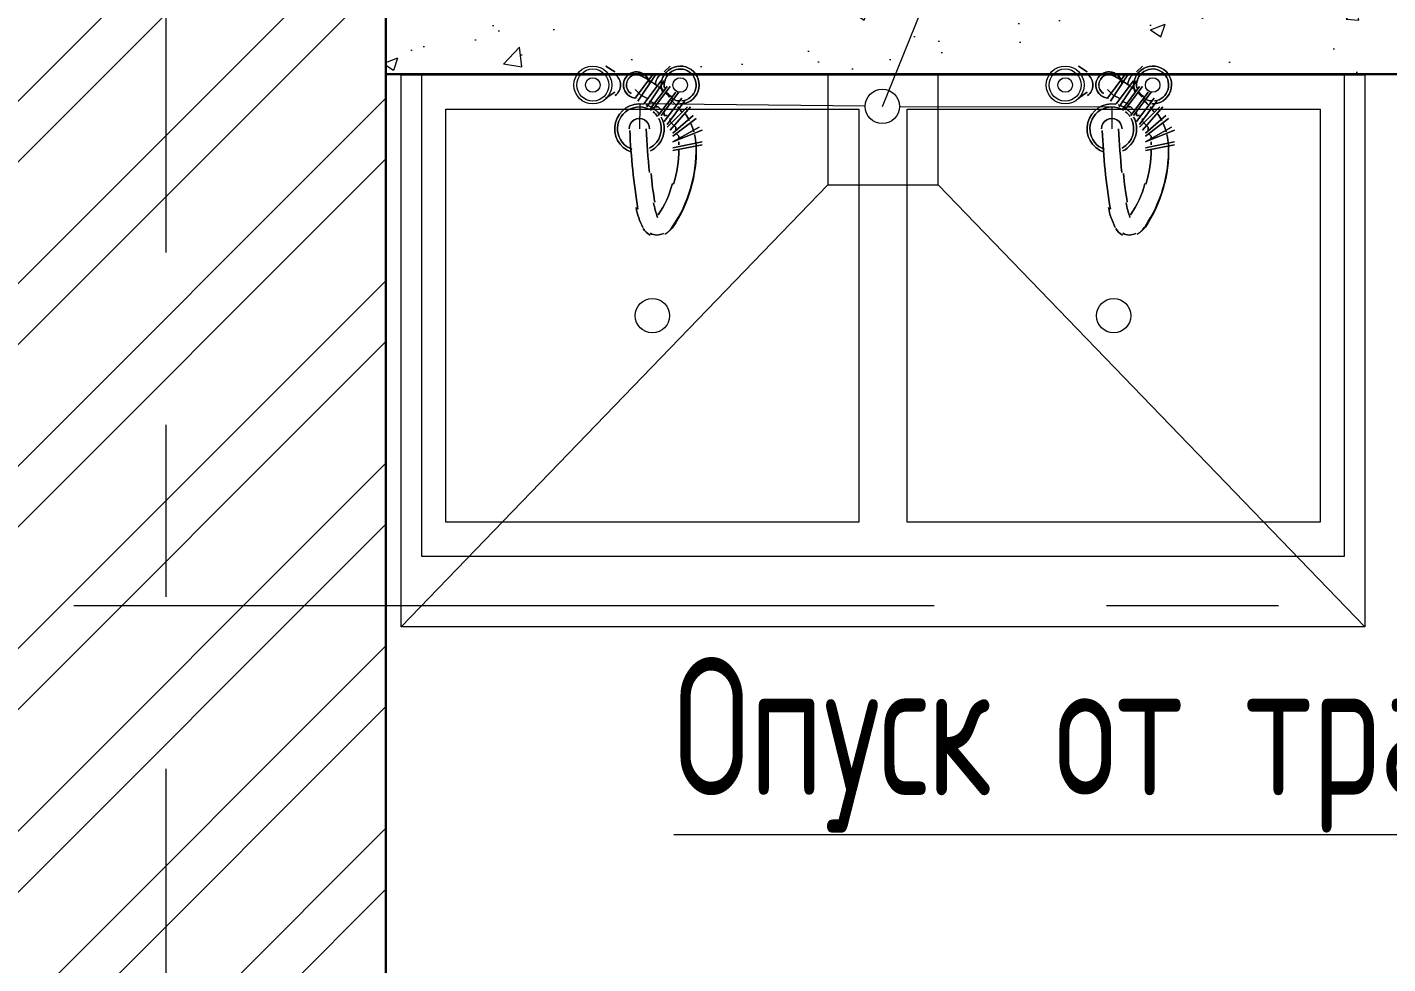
# Model space of a CAD drawing. Header units: millimetres. Extents: x -8689834 to 9419935, y -370377 to 166066.
# Drawn here: x -212435 to -210459, y 100080 to 101441 of the extents above; entities that cross this region are included whole.
import ezdxf
from ezdxf import colors
from ezdxf.entities.mleader import LeaderData, LeaderLine
from ezdxf.math import Vec2, Vec3

# ---------------------------------------------------------------- set-up
doc = ezdxf.new("R2010")
doc.units = ezdxf.units.MM
doc.header["$MEASUREMENT"] = 0
doc.linetypes.add('CENTER', pattern=[2, 1.25, -0.25, 0.25, -0.25])
doc.layers.get('0').update_dxf_attribs({"color": 250, "lineweight": 9})
for name, color, linetype, lineweight in [('АР_Оси', 195, 'Continuous', 9), ('АР_Отметки', 250, 'Continuous', 15), ('АР_Перегородки газоблок', 165, 'Continuous', 30), ('АР_Перегородки газоблок_Штрих', 165, 'Continuous', 5), ('АР_Сущ Несущая стена', 216, 'Continuous', 30), ('АР_Штриховка кирпич', 250, 'Continuous', 9), ('ВК_канализация', 32, 'Continuous', 30), ('ТХ_пищеблок', 30, 'Continuous', 20)]:
    doc.layers.add(name, color=color, linetype=linetype, lineweight=lineweight)
doc.styles.add('ISOCPEUR', font='isocpeur.ttf', dxfattribs={"width": 0.7})

# ---------------------------------------------------------------- blocks, each defined once
blk = doc.blocks.new('_DotSmall')
at = {"color": 0, "linetype": 'ByBlock', "const_width": 0.5}
blk.add_lwpolyline([(-0.0625, 0, 1), (0.0625, 0, 1)], format="xyb", close=True, dxfattribs=at)

msp = doc.modelspace()

# ---------------------------------------------------------------- hatches: boundary and pattern name
at = {"layer": 'АР_Перегородки газоблок_Штрих', "ltscale": 100}
h = msp.add_hatch(dxfattribs=at)
h.set_pattern_fill('AR-CONC', scale=30)
h.set_pattern_definition([(50, (0, 0), (215.17805, -18.82564), [22.5, -247.5]), (355, (0, 0), (-41.6254, 225.65764), [18, -198]), (100.45144, (17.93, -1.57), (173.55265, 206.832), [19.12206, -210.34263]), (46.1842, (0, 60), (320.1724, -49.65578), [33.75, -371.25]), (96.63564, (26.68, 55.86), (280.3986, 292.2356), [28.6831, -315.51413]), (351.18416, (0, 60), (280.3986, 292.2356), [27, -297]), (21, (30, 45), (179.07212, -120.78567), [22.5, -247.5]), (326, (30, 45), (72.9946, 217.54501), [18, -198]), (71.45144, (44.92, 34.93), (252.06671, 96.75935), [19.12206, -210.34263]), (37.5, (0, 0), (3.647957, 99.868156), [0, -195.6, 0, -201, 0, -198.75]), (7.5, (0, 0), (78.92086, 118.323514), [0, -114.6, 0, -191.1, 0, -75.75]), (327.5, (-66.9, 0), (160.14673, -6.766462), [0, -75, 0, -234, 0, -310.5]), (317.5, (-96.9, 0), (174.95585, 30.031495), [0, -97.5, 0, -155.4, 0, -220.5])])
h.paths.add_polyline_path([(-209240.9, 101492.4), (-209482.1, 101492.4), (-209482.1, 102251.1), (-209582.4, 102251.1), (-209582.3, 101492.4), (-211969.3, 101492.4), (-211914, 101492.2), (-211914, 101372.4), (-209240.9, 101372.4)])
at = {"layer": 'АР_Штриховка кирпич', "ltscale": 100}
h = msp.add_hatch(dxfattribs=at)
h.set_pattern_fill('ANSI32', scale=500)
h.set_pattern_definition([(45, (-1163480.52, 164822.8), (-132.58252, 132.58252), []), (45, (-1163392.13, 164822.8), (-132.58252, 132.58252), [])])
h.paths.add_polyline_path([(-211914, 101675.4), (-212554, 101675.4), (-212554, 99480.7), (-211914, 99480.7)])

# ---------------------------------------------------------------- linework, layer by layer
at = {"layer": 'АР_Оси', "color": 7, "linetype": 'CENTER', "ltscale": 1000}
for p, q in [((-212233.9, 134363.2), (-212233.9, 78630.8)), ((-224367.6, 100600.7), (-141189.2, 100600.7))]:
    msp.add_line(p, q, dxfattribs=at)
at = {"layer": 'АР_Перегородки газоблок', "color": 7, "ltscale": 100}
msp.add_lwpolyline([(-211914, 101372.4), (-209240.9, 101372.4)], dxfattribs=at)
at = {"layer": 'АР_Сущ Несущая стена', "color": 7, "ltscale": 100}
msp.add_line((-211914, 99480.7), (-211914, 101675.4), dxfattribs=at)
at = {"layer": 'ВК_канализация', "color": 18, "lineweight": 13, "ltscale": 500, "true_color": 0x000000}
for points in [[(-211193, 101325.5), (-210542, 102933.1), (-209151.9, 102933.1)], [(-211495.9, 100267.7), (-210081.9, 100267.7), (-209785.2, 100505)]]:
    msp.add_lwpolyline(points, dxfattribs=at)
at = {"layer": 'ВК_канализация', "color": 30, "lineweight": 13, "ltscale": 500, "true_color": 0xf26722}
for points in [[(-211218, 101325.8), (-211545.5, 101329.1), (-211545.9, 101293.1)], [(-211168, 101325.4), (-210859.6, 101324.9), (-210859.7, 101293.1)]]:
    msp.add_lwpolyline(points, dxfattribs=at)
msp.add_circle((-211193, 101325.5), 25, dxfattribs=at)
at = {"layer": 'ТХ_пищеблок', "color": 7}
for p, q in [((-211892, 100569.7), (-211892, 101371.5)), ((-211892, 101371.5), (-210492, 101371.5)), ((-211862, 100671.5), (-211862, 101371.5)), ((-211862, 101371.5), (-210522, 101371.5)), ((-211272, 101371.5), (-211272, 101211.5)), ((-211112, 101211.5), (-211112, 101371.5)), ((-210522, 101371.5), (-210522, 100671.5)), ((-210492, 101371.5), (-210492, 100569.7)), ((-211827, 100721.5), (-211827, 101321.5)), ((-211827, 101321.5), (-211227, 101321.5)), ((-211227, 101321.5), (-211227, 100721.5)), ((-211157, 101321.5), (-210557, 101321.5)), ((-211157, 100721.5), (-211157, 101321.5)), ((-210557, 101321.5), (-210557, 100721.5)), ((-211272, 101211.5), (-211892, 100569.7)), ((-211272, 101211.5), (-211112, 101211.5)), ((-211112, 101211.5), (-210492, 100569.7)), ((-211227, 100721.5), (-211827, 100721.5)), ((-210557, 100721.5), (-211157, 100721.5)), ((-210522, 100671.5), (-211862, 100671.5)), ((-210492, 100569.7), (-211892, 100569.7))]:
    msp.add_line(p, q, dxfattribs=at)
at = {"layer": 'ТХ_пищеблок', "color": 7, "lineweight": 0}
for points in [[(-211581.8, 101375.6), (-211594.5, 101384.1)], [(-211509.9, 101375.6), (-211501.4, 101384.1)], [(-210895.7, 101375.6), (-210908.3, 101384.1)], [(-210823.7, 101375.6), (-210815.3, 101384.1)], [(-211526.8, 101371.4), (-211552.2, 101337.5)], [(-211548, 101333.3), (-211522.6, 101371.4)], [(-210840.6, 101371.4), (-210866, 101337.5)], [(-210861.8, 101333.3), (-210836.4, 101371.4)], [(-211581.8, 101346), (-211594.5, 101337.5)], [(-211543.7, 101341.8), (-211552.2, 101350.2), (-211543.7, 101341.8), (-211535.3, 101337.5)], [(-211514.1, 101362.9), (-211539.5, 101329.1)], [(-211535.3, 101324.9), (-211509.9, 101362.9)], [(-211505.7, 101354.5), (-211531.1, 101320.6)], [(-211526.8, 101320.6), (-211501.4, 101354.5)], [(-211493, 101346), (-211518.4, 101312.2)], [(-211514.1, 101312.2), (-211488.7, 101346)], [(-210895.7, 101346), (-210908.3, 101337.5)], [(-210857.6, 101341.8), (-210866, 101350.2), (-210857.6, 101341.8), (-210849.1, 101337.5)], [(-210828, 101362.9), (-210853.3, 101329.1)], [(-210849.1, 101324.9), (-210823.7, 101362.9)], [(-210819.5, 101354.5), (-210844.9, 101320.6)], [(-210840.6, 101320.6), (-210815.3, 101354.5)], [(-210806.8, 101346), (-210832.2, 101312.2)], [(-210828, 101312.2), (-210802.6, 101346)], [(-211522.6, 101329.1), (-211531.1, 101333.3)], [(-211514.1, 101320.6), (-211518.4, 101324.9), (-211522.6, 101324.9), (-211518.4, 101324.9)], [(-211484.5, 101337.5), (-211509.9, 101303.7)], [(-211505.7, 101299.5), (-211480.3, 101333.3)], [(-211476, 101324.9), (-211505.7, 101295.2)], [(-211501.4, 101291), (-211471.8, 101324.9)], [(-210836.4, 101329.1), (-210844.9, 101333.3)], [(-210828, 101320.6), (-210832.2, 101324.9), (-210836.4, 101324.9), (-210832.2, 101324.9)], [(-210798.3, 101337.5), (-210823.7, 101303.7)], [(-210819.5, 101299.5), (-210794.1, 101333.3)], [(-210789.9, 101324.9), (-210819.5, 101295.2)], [(-210815.3, 101291), (-210785.6, 101324.9)], [(-211505.7, 101312.2), (-211509.9, 101312.2), (-211509.9, 101316.4), (-211509.9, 101312.2)], [(-211493, 101291), (-211493, 101295.2), (-211497.2, 101299.5), (-211501.4, 101303.7), (-211501.4, 101307.9), (-211501.4, 101303.7), (-211497.2, 101299.5), (-211493, 101295.2)], [(-211467.6, 101312.2), (-211497.2, 101286.8)], [(-211497.2, 101282.5), (-211463.4, 101307.9)], [(-210819.5, 101312.2), (-210823.7, 101312.2), (-210823.7, 101316.4), (-210823.7, 101312.2)], [(-210806.8, 101291), (-210806.8, 101295.2), (-210811, 101299.5), (-210815.3, 101303.7), (-210815.3, 101307.9), (-210815.3, 101303.7), (-210811, 101299.5), (-210806.8, 101295.2)], [(-210781.4, 101312.2), (-210811, 101286.8)], [(-210811, 101282.5), (-210777.2, 101307.9)], [(-211497.2, 101274.1), (-211454.9, 101291), (-211497.2, 101274.1), (-211459.1, 101295.2)], [(-211488.7, 101278.3), (-211488.7, 101282.5), (-211493, 101286.8), (-211488.7, 101282.5)], [(-210811, 101274.1), (-210768.7, 101291), (-210811, 101274.1), (-210772.9, 101295.2)], [(-210802.6, 101278.3), (-210802.6, 101282.5), (-210806.8, 101286.8), (-210802.6, 101282.5)], [(-211454.9, 101274.1), (-211497.2, 101265.6)], [(-211497.2, 101261.4), (-211454.9, 101269.8)], [(-211488.7, 101269.8), (-211488.7, 101274.1)], [(-210768.7, 101274.1), (-210811, 101265.6)], [(-210811, 101261.4), (-210768.7, 101269.8)], [(-210802.6, 101269.8), (-210802.6, 101274.1)]]:
    msp.add_lwpolyline(points, close=True, dxfattribs=at)
for points in [[(-211487.8, 101329.1, 3.349514), (-211512.3, 101346.7, -3.349514)], [(-210801.6, 101329.1, 3.349514), (-210826.1, 101346.7, -3.349514)], [(-211581.1, 101341.3, 0.502962), (-211581.1, 101371.9, -0.502962)], [(-211533.2, 101365.4, 1.639573), (-211552.7, 101337.7, -1.639573)], [(-211532.3, 101363.4, 1.879148), (-211550.5, 101337.6, -1.879148)], [(-211514.9, 101371.9, 0.232603), (-211522.6, 101356.9, -0.232603)], [(-211484.1, 101333.5, 2.5734), (-211509.4, 101352, -2.5734)], [(-210894.9, 101341.3, 0.502962), (-210894.9, 101371.9, -0.502962)], [(-210847, 101365.4, 1.639573), (-210866.6, 101337.7, -1.639573)], [(-210846.1, 101363.4, 1.879148), (-210864.3, 101337.6, -1.879148)], [(-210828.7, 101371.9, 0.232603), (-210836.4, 101356.9, -0.232603)], [(-210797.9, 101333.5, 2.5734), (-210823.3, 101352, -2.5734)], [(-211531.2, 101358.6, 0.039911), (-211531.7, 101361.6, -0.039911)], [(-211510.3, 101348.4, 0.006878), (-211518, 101354.2, -0.006878)], [(-211508, 101347.4, 0.111571), (-211502, 101339.1, -0.111571)], [(-211499.9, 101340.1, 0.006867), (-211507.3, 101346.1, -0.006867)], [(-210845, 101358.6, 0.039911), (-210845.5, 101361.6, -0.039911)], [(-210824.2, 101348.4, 0.006878), (-210831.9, 101354.2, -0.006878)], [(-210821.8, 101347.4, 0.111571), (-210815.8, 101339.1, -0.111571)], [(-210813.7, 101340.1, 0.006867), (-210821.1, 101346.1, -0.006867)], [(-211539.9, 101328.6, 0.921844), (-211557.5, 101259.1, -0.921844)], [(-211529, 101320, 1.108707), (-211556.9, 101263.3, -1.108707)], [(-211526.6, 101323.5, 0.071497), (-211536, 101327.7, -0.071497)], [(-211492.7, 101327.5, 0.020071), (-211499.8, 101334.6, -0.020071)], [(-211498.9, 101336.8, 0.121122), (-211488.3, 101333.4, -0.121122)], [(-211483.6, 101316.5, 0.021049), (-211490.2, 101324.7, -0.021049)], [(-210853.7, 101328.6, 0.921844), (-210871.3, 101259.1, -0.921844)], [(-210842.8, 101320, 1.108707), (-210870.7, 101263.3, -1.108707)], [(-210840.5, 101323.5, 0.071497), (-210849.8, 101327.7, -0.071497)], [(-210806.5, 101327.5, 0.020071), (-210813.7, 101334.6, -0.020071)], [(-210812.7, 101336.8, 0.121122), (-210802.1, 101333.4, -0.121122)], [(-210797.4, 101316.5, 0.021049), (-210804, 101324.7, -0.021049)], [(-211531.1, 101293.1, 1.000049), (-211560.7, 101293.1, -1.000049)], [(-211531, 101265.1, 0.413779), (-211517.8, 101307.9, -0.413779)], [(-211529.8, 101260.9, 0.423103), (-211514.2, 101310.1, -0.423103)], [(-211519.5, 101310.8, 0.075801), (-211526, 101317.9, -0.075801)], [(-211516.4, 101313.8, 0.071236), (-211523.4, 101321.2, -0.071236)], [(-211473.4, 101305, 0.030446), (-211479, 101314.5, -0.030446)], [(-210844.9, 101293.1, 1.000049), (-210874.5, 101293.1, -1.000049)], [(-210844.9, 101265.1, 0.413779), (-210831.6, 101307.9, -0.413779)], [(-210843.6, 101260.9, 0.423103), (-210828, 101310.1, -0.423103)], [(-210833.3, 101310.8, 0.075801), (-210839.8, 101317.9, -0.075801)], [(-210830.3, 101313.8, 0.071236), (-210837.2, 101321.2, -0.071236)], [(-210787.2, 101305, 0.030446), (-210792.8, 101314.5, -0.030446)], [(-211559.8, 101290.6, 0.030153), (-211548, 101176.2, -0.030153)], [(-211536.3, 101293.1, 0.008531), (-211531.4, 101229.5, -0.008531)], [(-211466.8, 101288.4, 0.038822), (-211471.7, 101301.6, -0.038822)], [(-211463.5, 101269, 0.043708), (-211465.9, 101284.7, -0.043708)], [(-210873.6, 101290.6, 0.030153), (-210861.8, 101176.2, -0.030153)], [(-210850.1, 101293.1, 0.008531), (-210845.2, 101229.5, -0.008531)], [(-210780.6, 101288.4, 0.038822), (-210785.5, 101301.6, -0.038822)], [(-210777.3, 101269, 0.043708), (-210779.7, 101284.7, -0.043708)], [(-211496.3, 101212.5, 0.073497), (-211488.7, 101263.3, -0.073497)], [(-210810.1, 101212.5, 0.073497), (-210802.6, 101263.3, -0.073497)], [(-211529, 101227.9, 0.021688), (-211523.4, 101186.2, -0.021688)], [(-210842.9, 101227.9, 0.021688), (-210837.2, 101186.2, -0.021688)], [(-211518.7, 101168, 0.086562), (-211497.8, 101213.6, -0.086562)], [(-210832.6, 101168, 0.086562), (-210811.6, 101213.6, -0.086562)], [(-211550.7, 101178.5, 0.076793), (-211540.9, 101149.8, -0.076793)], [(-211525.2, 101185.3, 0.048642), (-211519.4, 101164.3, -0.048642)], [(-210864.5, 101178.5, 0.076793), (-210854.7, 101149.8, -0.076793)], [(-210839, 101185.3, 0.048642), (-210833.3, 101164.3, -0.048642)], [(-211540.2, 101148.4, 0.128446), (-211530.5, 101138.5, -0.128446)], [(-210854, 101148.4, 0.128446), (-210844.4, 101138.5, -0.128446)], [(-211529.9, 101141.2, 0.263202), (-211511.1, 101141.1, -0.263202)], [(-210843.7, 101141.2, 0.263202), (-210825, 101141.1, -0.263202)]]:
    msp.add_lwpolyline(points, format="xyb", close=True, dxfattribs=at)
for points in [[(-211540.7, 101369.3, -0.016359), (-211521.1, 101356.4, 0.016359), (-211542.1, 101369, 1.000109), (-211558.1, 101344.2, -1.000109), (-211540.7, 101369.3)], [(-210854.5, 101369.3, -0.016359), (-210834.9, 101356.4, 0.016359), (-210855.9, 101369, 1.000109), (-210871.9, 101344.2, -1.000109), (-210854.5, 101369.3)], [(-211497.1, 101150.1, -0.098402), (-211508.9, 101139.8, 0.098402), (-211497.7, 101151.2, 0.153885), (-211463.4, 101267, -0.153885), (-211497.1, 101150.1)], [(-210811, 101150.1, -0.098402), (-210822.8, 101139.8, 0.098402), (-210811.5, 101151.2, 0.153885), (-210777.2, 101267, -0.153885), (-210811, 101150.1)]]:
    msp.add_lwpolyline(points, format="xyb", dxfattribs=at)
for points in [[(-211522.6, 101371.4), (-211522.6, 101371.4)], [(-211522.6, 101371.4), (-211522.6, 101371.4)], [(-210836.4, 101371.4), (-210836.4, 101371.4)], [(-210836.4, 101371.4), (-210836.4, 101371.4)], [(-211514.1, 101362.9), (-211514.1, 101362.9)], [(-211514.1, 101362.9), (-211514.1, 101362.9)], [(-211501.4, 101354.5), (-211501.4, 101354.5)], [(-211501.4, 101354.5), (-211501.4, 101354.5)], [(-211493, 101346), (-211493, 101346)], [(-211493, 101346), (-211493, 101346)], [(-210828, 101362.9), (-210828, 101362.9)], [(-210828, 101362.9), (-210828, 101362.9)], [(-210815.3, 101354.5), (-210815.3, 101354.5)], [(-210815.3, 101354.5), (-210815.3, 101354.5)], [(-210806.8, 101346), (-210806.8, 101346)], [(-210806.8, 101346), (-210806.8, 101346)], [(-211548, 101337.5), (-211548, 101337.5)], [(-211548, 101337.5), (-211548, 101337.5)], [(-211539.5, 101329.1), (-211539.5, 101329.1)], [(-211539.5, 101329.1), (-211539.5, 101329.1)], [(-211480.3, 101337.5), (-211480.3, 101337.5)], [(-211480.3, 101337.5), (-211480.3, 101337.5)], [(-211471.8, 101324.9), (-211471.8, 101324.9)], [(-211471.8, 101324.9), (-211471.8, 101324.9)], [(-210861.8, 101337.5), (-210861.8, 101337.5)], [(-210861.8, 101337.5), (-210861.8, 101337.5)], [(-210853.3, 101329.1), (-210853.3, 101329.1)], [(-210853.3, 101329.1), (-210853.3, 101329.1)], [(-210794.1, 101337.5), (-210794.1, 101337.5)], [(-210794.1, 101337.5), (-210794.1, 101337.5)], [(-210785.6, 101324.9), (-210785.6, 101324.9)], [(-210785.6, 101324.9), (-210785.6, 101324.9)], [(-211526.8, 101320.6), (-211526.8, 101320.6)], [(-211526.8, 101320.6), (-211526.8, 101320.6)], [(-211518.4, 101312.2), (-211518.4, 101312.2)], [(-211518.4, 101312.2), (-211518.4, 101312.2)], [(-211463.4, 101312.2), (-211463.4, 101312.2)], [(-211463.4, 101312.2), (-211463.4, 101312.2)], [(-210840.6, 101320.6), (-210840.6, 101320.6)], [(-210840.6, 101320.6), (-210840.6, 101320.6)], [(-210832.2, 101312.2), (-210832.2, 101312.2)], [(-210832.2, 101312.2), (-210832.2, 101312.2)], [(-210777.2, 101312.2), (-210777.2, 101312.2)], [(-210777.2, 101312.2), (-210777.2, 101312.2)], [(-211509.9, 101303.7), (-211509.9, 101303.7)], [(-211509.9, 101303.7), (-211509.9, 101303.7)], [(-211501.4, 101295.2), (-211501.4, 101295.2)], [(-211501.4, 101295.2), (-211501.4, 101295.2)], [(-211459.1, 101291), (-211459.1, 101291)], [(-211459.1, 101291), (-211459.1, 101291)], [(-210823.7, 101303.7), (-210823.7, 101303.7)], [(-210823.7, 101303.7), (-210823.7, 101303.7)], [(-210815.3, 101295.2), (-210815.3, 101295.2)], [(-210815.3, 101295.2), (-210815.3, 101295.2)], [(-210772.9, 101291), (-210772.9, 101291)], [(-210772.9, 101291), (-210772.9, 101291)], [(-211497.2, 101282.5), (-211497.2, 101282.5)], [(-211497.2, 101282.5), (-211497.2, 101282.5)], [(-211497.2, 101274.1), (-211497.2, 101274.1)], [(-211497.2, 101274.1), (-211497.2, 101274.1)], [(-211497.2, 101265.6), (-211497.2, 101265.6)], [(-211497.2, 101265.6), (-211497.2, 101265.6)], [(-211454.9, 101269.8), (-211454.9, 101269.8)], [(-211454.9, 101269.8), (-211454.9, 101269.8)], [(-210811, 101282.5), (-210811, 101282.5)], [(-210811, 101282.5), (-210811, 101282.5)], [(-210811, 101274.1), (-210811, 101274.1)], [(-210811, 101274.1), (-210811, 101274.1)], [(-210811, 101265.6), (-210811, 101265.6)], [(-210811, 101265.6), (-210811, 101265.6)], [(-210768.7, 101269.8), (-210768.7, 101269.8)], [(-210768.7, 101269.8), (-210768.7, 101269.8)]]:
    msp.add_lwpolyline(points, dxfattribs=at)
for centre, radius in [((-211613.6, 101356.6), 27.5), ((-211613.6, 101356.6), 27.5), ((-210927.4, 101356.6), 27.5), ((-210927.4, 101356.6), 27.5), ((-211613.6, 101356.6), 23.3), ((-211613.6, 101356.6), 23.3), ((-211613.6, 101356.6), 10.6), ((-211613.6, 101356.6), 10.6), ((-211486.6, 101356.6), 10.6), ((-211486.6, 101356.6), 10.6), ((-210927.4, 101356.6), 23.3), ((-210927.4, 101356.6), 23.3), ((-210927.4, 101356.6), 10.6), ((-210927.4, 101356.6), 10.6), ((-210800.4, 101356.6), 10.6), ((-210800.4, 101356.6), 10.6)]:
    msp.add_circle(centre, radius, dxfattribs=at)
at = {"layer": 'ТХ_пищеблок', "color": 7}
for centre in [(-211527, 101021.5), (-210857, 101021.5)]:
    msp.add_circle(centre, 25, dxfattribs=at)

# ---------------------------------------------------------------- texts
at = {"layer": 'ВК_канализация', "color": 18, "ltscale": 100, "true_color": 0x000000, "insert": (-211495.9, 100397.7), "char_height": 200, "width": 5891.51, "attachment_point": 4, "style": 'ISOCPEUR'}
msp.add_mtext('Опуск от трапа', dxfattribs=at)

# ---------------------------------------------------------------- leaders
at = {"layer": 'АР_Отметки', "color": 7}
ml = msp.add_multileader_mtext('Standard', dxfattribs=at)
ml.set_content('{\\W0.8;-2,730}', color=7, style='ISOCPEUR')
ml.set_leader_properties(color=256, linetype='Continuous', lineweight=-1)
ml.set_arrow_properties(name='DOTSMALL')
ml.build(insert=Vec2(0, 0))
ml.multileader.update_dxf_attribs({"has_text_frame": 1, "text_left_attachment_type": 4, "text_right_attachment_type": 4, "dogleg_length": 100, "arrow_head_size": 180})
ctx = ml.context
ctx.base_point, ctx.char_height, ctx.arrow_head_size, ctx.landing_gap_size, ctx.plane_origin = Vec3(-314791.3, 121809, 0), 250, 180, 50, Vec3(-319449.8, 117956.7, 0)
ctx.left_attachment, ctx.right_attachment = 4, 4
notes = []
notes.append((ctx, [(0, (0, 0, 0), (0, 0), (1, 0), 1, [])]))
ctx.mtext.insert, ctx.mtext.width, ctx.mtext.defined_height, ctx.mtext.line_spacing_style, ctx.mtext.flow_direction = Vec3(-314741.3, 122142.4, 0), 769.989, 343.9, 2, 5
ml = msp.add_multileader_mtext('Standard', dxfattribs=at)
ml.set_content('{\\W0.8;-2,430}', color=7, style='ISOCPEUR')
ml.set_leader_properties(color=256, linetype='Continuous', lineweight=-1)
ml.set_arrow_properties(name='DOTSMALL')
ml.build(insert=Vec2(0, 0))
ml.multileader.update_dxf_attribs({"has_text_frame": 1, "text_left_attachment_type": 4, "text_right_attachment_type": 4, "dogleg_length": 100, "arrow_head_size": 180})
ctx = ml.context
ctx.base_point, ctx.char_height, ctx.arrow_head_size, ctx.landing_gap_size, ctx.plane_origin = Vec3(-301002.2, 120038.6), 250, 180, 50, Vec3(-299949.6, 118383.4)
ctx.left_attachment, ctx.right_attachment = 4, 4
notes.append((ctx, [(0, (0, 0, 0), (0, 0), (1, 0), 1, [])]))
ctx.mtext.insert, ctx.mtext.width, ctx.mtext.line_spacing_style, ctx.mtext.flow_direction = Vec3(-300952.2, 120371.9), 852.697, 2, 5
ml = msp.add_multileader_mtext('Standard', dxfattribs=at)
ml.set_content('{\\W0.8;-2,430}', color=7, style='ISOCPEUR')
ml.set_leader_properties(color=256, linetype='Continuous', lineweight=-1)
ml.set_arrow_properties(name='DOTSMALL')
ml.build(insert=Vec2(0, 0))
ml.multileader.update_dxf_attribs({"has_text_frame": 1, "text_left_attachment_type": 4, "text_right_attachment_type": 4, "dogleg_length": 100, "arrow_head_size": 180})
ctx = ml.context
ctx.base_point, ctx.char_height, ctx.arrow_head_size, ctx.landing_gap_size, ctx.plane_origin = Vec3(-336711.9, 117132.7), 250, 180, 50, Vec3(-335659.2, 115477.5)
ctx.left_attachment, ctx.right_attachment = 4, 4
notes.append((ctx, [(0, (0, 0, 0), (0, 0), (1, 0), 1, [])]))
ctx.mtext.insert, ctx.mtext.width, ctx.mtext.line_spacing_style, ctx.mtext.flow_direction = Vec3(-336661.9, 117466), 852.697, 2, 5
ml = msp.add_multileader_mtext('Standard', dxfattribs=at)
ml.set_content('{\\W0.8;-2,480}', color=7, style='ISOCPEUR')
ml.set_leader_properties(color=256, linetype='Continuous', lineweight=-1)
ml.set_arrow_properties(name='DOTSMALL')
ml.build(insert=Vec2(0, 0))
ml.multileader.update_dxf_attribs({"has_text_frame": 1, "text_left_attachment_type": 4, "text_right_attachment_type": 4, "dogleg_length": 100, "arrow_head_size": 180})
ctx = ml.context
ctx.base_point, ctx.char_height, ctx.arrow_head_size, ctx.landing_gap_size, ctx.plane_origin = Vec3(-302447.5, 114255.1), 250, 180, 50, Vec3(-301394.8, 112599.9)
ctx.left_attachment, ctx.right_attachment = 4, 4
notes.append((ctx, [(0, (0, 0, 0), (0, 0), (1, 0), 1, [])]))
ctx.mtext.insert, ctx.mtext.width, ctx.mtext.line_spacing_style, ctx.mtext.flow_direction = Vec3(-302397.5, 114588.4), 852.697, 2, 5
ml = msp.add_multileader_mtext('Standard', dxfattribs=at)
ml.set_content('-0,125', color=7, style='ISOCPEUR')
ml.set_leader_properties(color=256, linetype='Continuous', lineweight=-1)
ml.set_arrow_properties(name='DOTSMALL')
ml.build(insert=Vec2(0, 0))
ml.multileader.update_dxf_attribs({"has_text_frame": 1, "text_left_attachment_type": 4, "text_right_attachment_type": 4, "dogleg_length": 100, "arrow_head_size": 180})
ctx = ml.context
ctx.base_point, ctx.char_height, ctx.arrow_head_size, ctx.landing_gap_size, ctx.plane_origin = Vec3(-214195, 102847.8), 250, 180, 50, Vec3(-216356.3, 101899.1)
ctx.left_attachment, ctx.right_attachment = 4, 4
notes.append((ctx, [(0, (0, 0, 0), (0, 0), (1, 0), 1, [])]))
ctx.mtext.insert, ctx.mtext.width, ctx.mtext.line_spacing_style, ctx.mtext.flow_direction = Vec3(-214145, 103181.2), 852.697, 2, 5
ml = msp.add_multileader_mtext('Standard', dxfattribs=at)
ml.set_content('-0,125', color=7, style='ISOCPEUR')
ml.set_leader_properties(color=256, linetype='Continuous', lineweight=-1)
ml.set_arrow_properties(name='DOTSMALL')
ml.build(insert=Vec2(0, 0))
ml.multileader.update_dxf_attribs({"has_text_frame": 1, "text_left_attachment_type": 4, "text_right_attachment_type": 4, "dogleg_length": 100, "arrow_head_size": 180})
ctx = ml.context
ctx.base_point, ctx.char_height, ctx.arrow_head_size, ctx.landing_gap_size, ctx.plane_origin = Vec3(-211620.2, 102847.8), 250, 180, 50, Vec3(-213781.4, 101899.1)
ctx.left_attachment, ctx.right_attachment = 4, 4
notes.append((ctx, [(0, (0, 0, 0), (0, 0), (1, 0), 1, [])]))
ctx.mtext.insert, ctx.mtext.width, ctx.mtext.line_spacing_style, ctx.mtext.flow_direction = Vec3(-211570.2, 103181.2), 852.697, 2, 5
ml = msp.add_multileader_mtext('Standard', dxfattribs=at)
ml.set_content('{\\W0.8;-2,730}', color=7, style='ISOCPEUR')
ml.set_leader_properties(color=256, linetype='Continuous', lineweight=-1)
ml.set_arrow_properties(name='DOTSMALL')
ml.build(insert=Vec2(0, 0))
ml.multileader.update_dxf_attribs({"has_text_frame": 1, "text_left_attachment_type": 4, "text_right_attachment_type": 4, "dogleg_length": 100, "arrow_head_size": 180})
ctx = ml.context
ctx.base_point, ctx.char_height, ctx.arrow_head_size, ctx.landing_gap_size, ctx.plane_origin = Vec3(-346825.1, 101700.9), 250, 180, 50, Vec3(-346781.5, 100422.8)
ctx.left_attachment, ctx.right_attachment = 4, 4
notes.append((ctx, [(0, (0, 0, 0), (0, 0), (1, 0), 1, [])]))
ctx.mtext.insert, ctx.mtext.width, ctx.mtext.defined_height, ctx.mtext.line_spacing_style, ctx.mtext.flow_direction = Vec3(-346775.1, 102034.3), 769.989, 343.9, 2, 5
ml = msp.add_multileader_mtext('Standard', dxfattribs=at)
ml.set_content('{\\W0.8;-2,780}', color=7, style='ISOCPEUR')
ml.set_leader_properties(color=256, linetype='Continuous', lineweight=-1)
ml.set_arrow_properties(name='DOTSMALL')
ml.build(insert=Vec2(0, 0))
ml.multileader.update_dxf_attribs({"has_text_frame": 1, "text_left_attachment_type": 4, "text_right_attachment_type": 4, "dogleg_length": 100, "arrow_head_size": 180})
ctx = ml.context
ctx.base_point, ctx.char_height, ctx.arrow_head_size, ctx.landing_gap_size, ctx.plane_origin = Vec3(-348571.1, 101311.4), 250, 180, 50, Vec3(-348527.5, 100033.3)
ctx.left_attachment, ctx.right_attachment = 4, 4
notes.append((ctx, [(0, (0, 0, 0), (0, 0), (1, 0), 1, [])]))
ctx.mtext.insert, ctx.mtext.width, ctx.mtext.defined_height, ctx.mtext.line_spacing_style, ctx.mtext.flow_direction = Vec3(-348521.1, 101644.7), 769.989, 343.9, 2, 5
ml = msp.add_multileader_mtext('Standard', dxfattribs=at)
ml.set_content('-2,500', color=7, style='ISOCPEUR')
ml.set_leader_properties(color=256, linetype='Continuous', lineweight=-1)
ml.set_arrow_properties(name='DOTSMALL')
ml.build(insert=Vec2(0, 0))
ml.multileader.update_dxf_attribs({"has_text_frame": 1, "text_left_attachment_type": 4, "text_right_attachment_type": 4, "dogleg_length": 100, "arrow_head_size": 180})
ctx = ml.context
ctx.base_point, ctx.char_height, ctx.arrow_head_size, ctx.landing_gap_size, ctx.plane_origin = Vec3(-213646.3, 100785.8), 250, 180, 50, Vec3(-216011.7, 100009)
ctx.left_attachment, ctx.right_attachment = 4, 4
notes.append((ctx, [(0, (0, 0, 0), (0, 0), (1, 0), 1, [])]))
ctx.mtext.insert, ctx.mtext.width, ctx.mtext.line_spacing_style, ctx.mtext.flow_direction = Vec3(-213596.3, 101119.1), 852.697, 2, 5
for ctx, leaders in notes:
    for number, flags, end, landing, length, lines in leaders:
        leader = LeaderData()
        leader.index, (leader.has_last_leader_line, leader.has_dogleg_vector, leader.attachment_direction) = number, flags
        leader.last_leader_point, leader.dogleg_vector, leader.dogleg_length = Vec3(end), Vec3(landing), length
        for number, points, colour, breaks in lines:
            line = LeaderLine()
            line.index, line.vertices, line.color, line.breaks = number, Vec3.list(points), colors.encode_raw_color(colour), breaks
            leader.lines.append(line)
        ctx.leaders.append(leader)

doc.saveas('drawing.dxf')
